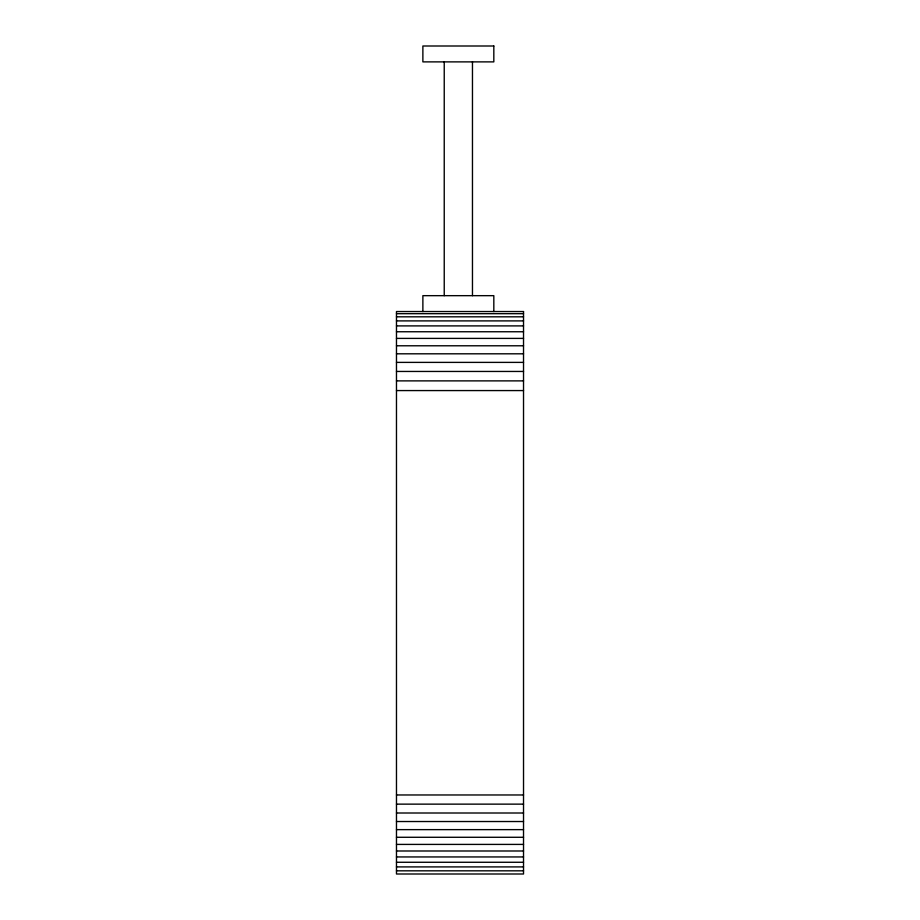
<?xml version="1.0" encoding="UTF-8"?>
<svg xmlns="http://www.w3.org/2000/svg" width="920" height="920" viewBox="0 0 920 920"><rect width="100%" height="100%" fill="white"/><g stroke="black" fill="none" stroke-linecap="round" stroke-linejoin="round"><path stroke-width="1.38" d="M396.474 313.685L523.526 313.685M396.474 316.813L523.526 316.813M396.474 320.896L523.526 320.896M396.474 325.898L523.526 325.898M396.474 331.752L523.526 331.752M396.474 338.399L523.526 338.399M396.474 345.782L523.526 345.782M396.474 353.809L523.526 353.809M396.474 362.388L523.526 362.388M396.474 371.45L523.526 371.45M396.474 380.88L523.526 380.88M396.474 390.574L523.526 390.574M396.474 794.972L523.526 794.972M396.474 804.137L523.526 804.137M396.474 813.004L523.526 813.004M396.474 821.525L523.526 821.525M396.474 829.633L523.526 829.633M396.474 837.28L523.526 837.28M396.474 844.41L523.526 844.41M396.474 850.988L523.526 850.988M396.474 856.945L523.526 856.945M396.474 862.27L523.526 862.27M396.474 866.904L523.526 866.904M396.474 870.826L523.526 870.826M493.822 311.546L493.822 295.665L422.878 295.665L422.878 311.546M472.466 61.789L472.466 295.665M444.233 61.789L444.233 295.665M493.822 46L422.878 46L422.878 61.881L493.822 61.881L493.822 46M523.526 311.546L396.474 311.546L396.474 874L523.526 874L523.526 311.546"/></g></svg>
